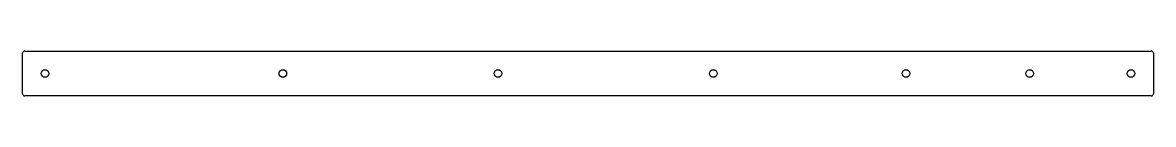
# Model space of a CAD drawing. Header units: millimetres. Extents: x -222 to 282, y -160 to -140.
import ezdxf

# ---------------------------------------------------------------- set-up
doc = ezdxf.new("R2010")
doc.units = ezdxf.units.MM

msp = doc.modelspace()

# ---------------------------------------------------------------- linework, layer by layer
at = {"color": 7, "linetype": 'Continuous', "lineweight": 25}
for p, q in [((-220.5, -140), (-200.5, -140)), ((-200.5, -140), (280.5, -140)), ((-221.5, -159), (-221.5, -141)), ((281.5, -141), (281.5, -159)), ((280.5, -160), (-220.5, -160))]:
    msp.add_line(p, q, dxfattribs=at)
for centre in [(-211.5, -150), (-105.75, -150), (-10, -150), (85.75, -150), (171.5, -150), (226.5, -150), (271.5, -150)]:
    msp.add_circle(centre, 1.7, dxfattribs=at)
for centre, start, end in [((-220.5, -141), 90, 180), ((280.5, -141), 0, 90), ((-220.5, -159), 180, 270), ((280.5, -159), 270, 360)]:
    msp.add_arc(centre, 1, start, end, dxfattribs=at)

doc.saveas('drawing.dxf')
